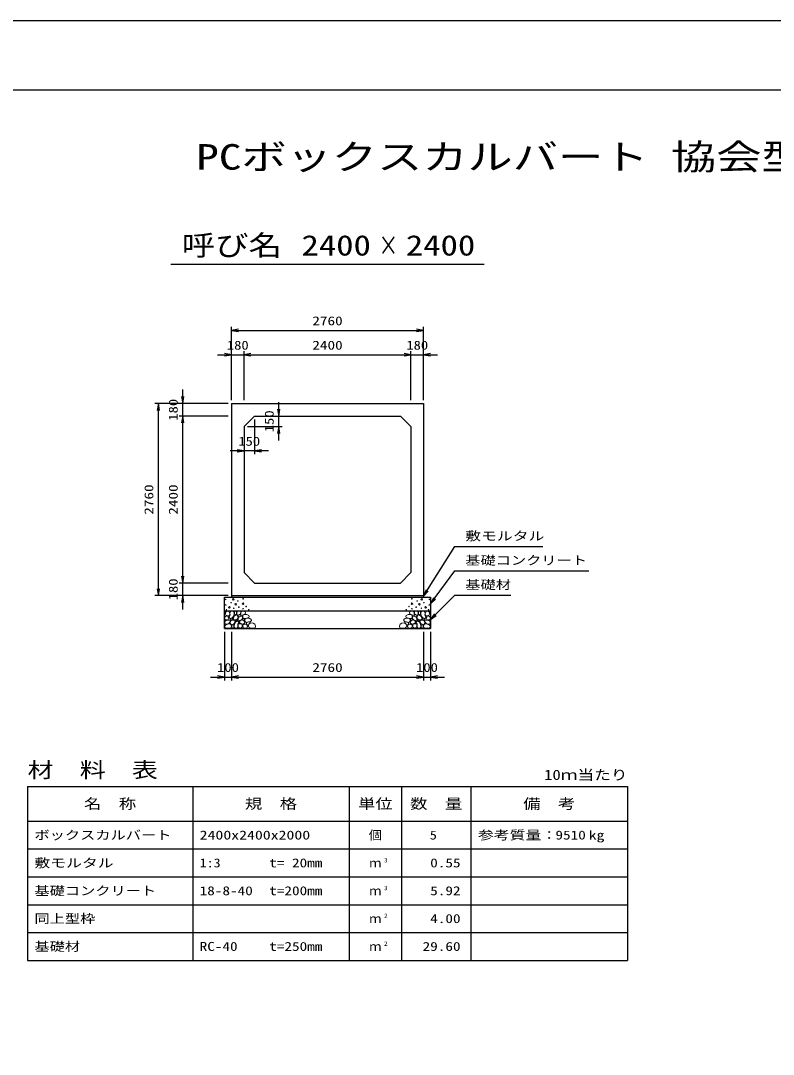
# Model space of a CAD drawing. Units: millimetres at full size. Extents: x 0 to 42050, y 0 to 29700.
# Drawn here: x 14115 to 24933, y 14850 to 29700 of the extents above; entities that cross this region are included whole.
import ezdxf
from ezdxf.enums import TextEntityAlignment as Align

# ---------------------------------------------------------------- set-up
doc = ezdxf.new("R2010")
doc.units = ezdxf.units.MM
for name, color, linetype, lineweight in [('D-DCR-HCHn', 4, 'Continuous', 9), ('D-MTR-FRAM', 7, 'Continuous', 25), ('D-MTR-LINE', 7, 'Continuous', 25), ('D-STR-DIM', 7, 'Continuous', 25), ('D-STR-STRn', 1, 'Continuous', 25), ('D-STR-TXT', 7, 'Continuous', 25), ('D-TTL', 2, 'Continuous', 25), ('D-TTL-TXT', 7, 'Continuous', 25)]:
    doc.layers.add(name, color=color, linetype=linetype, lineweight=lineweight)
doc.layers.add('D-MTR', color=7, linetype='Continuous')
doc.layers.add('D-MTR-TXT', color=7, linetype='Continuous')
doc.styles.add('ＭＳ ゴシック', font='')
doc.styles.get('ＭＳ ゴシック').set_extended_font_data('MS Gothic')

# ---------------------------------------------------------------- blocks, each defined once
blk = doc.blocks.new('open_arrow')
at = {"color": 0, "linetype": 'Continuous', "lineweight": -2}
blk.add_lwpolyline([(7.5, 1.25), (0, 0), (7.5, -1.25)], dxfattribs=at)

msp = doc.modelspace()

# ---------------------------------------------------------------- linework, layer by layer
at = {"layer": 'D-DCR-HCHn'}
for points in [[(17054.101, 21137.26), (17045.433, 21111.256), (17056.99, 21093.92), (17085.883, 21091.03), (17105.61, 21099.499), (17097.441, 21119.924), (17103.219, 21131.481), (17091.662, 21143.038), (17074.326, 21148.817)], [(17108.944, 21041.261), (17130.346, 21073.365), (17127.671, 21081.39), (17098.243, 21089.416), (17071.49, 21086.741), (17052.763, 21070.689), (17050.087, 21051.962), (17052.763, 21033.235), (17074.165, 21027.884)], [(17108.998, 21209.493), (17082.994, 21215.271), (17059.879, 21203.714), (17056.99, 21177.71), (17062.769, 21157.485), (17091.662, 21148.817), (17111.887, 21148.817), (17120.555, 21163.263), (17120.555, 21195.046)], [(17132.112, 21212.382), (17123.444, 21186.378), (17126.334, 21157.485), (17106.109, 21125.702), (17132.112, 21111.256), (17161.006, 21125.702), (17178.342, 21148.817), (17184.12, 21186.378), (17178.342, 21206.603), (17161.006, 21215.271)], [(17137.891, 21111.256), (17123.444, 21099.698), (17129.223, 21091.03), (17149.448, 21091.03), (17158.116, 21093.92), (17163.895, 21105.477), (17155.227, 21114.145)], [(17181.231, 21143.038), (17166.784, 21108.366), (17178.342, 21093.92), (17213.013, 21093.92), (17227.46, 21099.698), (17241.907, 21119.924), (17241.907, 21137.26), (17227.46, 21160.374), (17210.124, 21163.263)], [(17187.01, 21206.603), (17187.01, 21171.931), (17201.456, 21163.263), (17215.903, 21171.931), (17218.792, 21192.157), (17215.903, 21209.493), (17195.678, 21215.271)], [(17223.982, 21070.689), (17237.358, 21081.39), (17232.007, 21089.416), (17213.28, 21089.416), (17205.254, 21086.741), (17199.904, 21076.04), (17207.93, 21068.014)], [(17235.601, 21158.845), (17223.999, 21166.941), (17222.006, 21194.16), (17231.557, 21215.616), (17255.582, 21218.128), (17275.263, 21212.156), (17276.848, 21200.53), (17274.014, 21176.921), (17258.752, 21167.586)], [(17251.681, 21134.73), (17263.297, 21140.817), (17274.296, 21146.161), (17280.86, 21159.065), (17275.554, 21167.961), (17265.968, 21170.014), (17250.137, 21161.115), (17238.42, 21152.605), (17239.515, 21144.944), (17243.895, 21137.527)], [(17253.109, 21073.224), (17240.35, 21077.579), (17239.086, 21105.688), (17249.964, 21130.928), (17280.015, 21145.156), (17302.452, 21139.405), (17303.795, 21108.924), (17293.477, 21096.886), (17265.401, 21081.311)], [(17313.981, 21030.925), (17278.607, 21037.521), (17263.56, 21049.658), (17258.808, 21068.655), (17273.492, 21083.022), (17302.102, 21091.082), (17323.749, 21078.154), (17337.74, 21060.74), (17333.78, 21043.062)], [(17301.239, 21151.998), (17311.02, 21163.092), (17328.359, 21169.342), (17342.287, 21178.717), (17346.55, 21193.49), (17340.013, 21207.695), (17326.369, 21216.218), (17310.845, 21217.886), (17295.522, 21215.424), (17285.719, 21206.98), (17278.918, 21189.457), (17277.379, 21172.722), (17281.1, 21162.871), (17283.729, 21153.23), (17292.948, 21149.842)], [(17332.239, 21093.692), (17332.239, 21104.551), (17325.72, 21109.466), (17314.97, 21110.609), (17306.278, 21107.18), (17303.19, 21096.664), (17310.738, 21088.891), (17320.802, 21084.319), (17330.409, 21088.319)], [(17322.727, 21112.135), (17312.952, 21115.066), (17308.675, 21120.928), (17305.905, 21136.938), (17309.816, 21158.619), (17335.776, 21168.926), (17365.648, 21168.926), (17393.03, 21153.998), (17397.653, 21138.004), (17393.385, 21126.63), (17380.583, 21121.299), (17359.247, 21117.745), (17332.931, 21112.013)], [(17358.634, 21055.297), (17350.545, 21059.592), (17339.424, 21067.928), (17334.874, 21076.518), (17334.874, 21095.212), (17348.523, 21110.37), (17378.349, 21114.159), (17410.449, 21110.117), (17426.12, 21098.585), (17430.164, 21080.462), (17417.761, 21069.388), (17407.436, 21065.361), (17390.312, 21063.128), (17374.987, 21060.305)], [(19691.366, 21055.297), (19699.455, 21059.592), (19710.576, 21067.928), (19715.126, 21076.518), (19715.126, 21095.212), (19701.477, 21110.37), (19671.651, 21114.159), (19639.551, 21110.117), (19623.88, 21098.585), (19619.836, 21080.462), (19632.239, 21069.388), (19642.564, 21065.361), (19659.688, 21063.128), (19675.013, 21060.305)], [(19727.273, 21112.135), (19737.048, 21115.066), (19741.325, 21120.928), (19744.095, 21136.938), (19740.184, 21158.619), (19714.224, 21168.926), (19684.352, 21168.926), (19656.97, 21153.998), (19652.347, 21138.004), (19656.615, 21126.63), (19669.417, 21121.299), (19690.753, 21117.745), (19717.069, 21112.013)], [(19748.761, 21151.998), (19738.98, 21163.092), (19721.641, 21169.342), (19707.713, 21178.717), (19703.45, 21193.49), (19709.987, 21207.695), (19723.631, 21216.218), (19739.155, 21217.886), (19754.478, 21215.424), (19764.281, 21206.98), (19771.082, 21189.457), (19772.621, 21172.722), (19768.9, 21162.871), (19766.271, 21153.23), (19757.052, 21149.842)], [(19736.019, 21030.925), (19771.393, 21037.521), (19786.44, 21049.658), (19791.192, 21068.655), (19776.508, 21083.022), (19747.898, 21091.082), (19726.251, 21078.154), (19712.26, 21060.74), (19716.22, 21043.062)], [(19717.761, 21093.692), (19717.761, 21104.551), (19724.28, 21109.466), (19735.03, 21110.609), (19743.722, 21107.18), (19746.81, 21096.664), (19739.262, 21088.891), (19729.198, 21084.319), (19719.591, 21088.319)], [(19796.891, 21073.224), (19809.65, 21077.579), (19810.914, 21105.688), (19800.036, 21130.928), (19769.985, 21145.156), (19747.548, 21139.405), (19746.205, 21108.924), (19756.523, 21096.886), (19784.599, 21081.311)], [(19798.319, 21134.73), (19786.703, 21140.817), (19775.704, 21146.161), (19769.14, 21159.065), (19774.446, 21167.961), (19784.032, 21170.014), (19799.863, 21161.115), (19811.58, 21152.605), (19810.485, 21144.944), (19806.105, 21137.527)], [(19814.399, 21158.845), (19826.001, 21166.941), (19827.994, 21194.16), (19818.443, 21215.616), (19794.418, 21218.128), (19774.737, 21212.156), (19773.152, 21200.53), (19775.986, 21176.921), (19791.248, 21167.586)], [(19868.769, 21143.038), (19883.216, 21108.366), (19871.658, 21093.92), (19836.987, 21093.92), (19822.54, 21099.698), (19808.093, 21119.924), (19808.093, 21137.26), (19822.54, 21160.374), (19839.876, 21163.263)], [(19826.018, 21070.689), (19812.642, 21081.39), (19817.993, 21089.416), (19836.72, 21089.416), (19844.746, 21086.741), (19850.096, 21076.04), (19842.07, 21068.014)], [(19862.99, 21206.603), (19862.99, 21171.931), (19848.544, 21163.263), (19834.097, 21171.931), (19831.208, 21192.157), (19834.097, 21209.493), (19854.322, 21215.271)], [(19917.888, 21212.382), (19926.556, 21186.378), (19923.666, 21157.485), (19943.891, 21125.702), (19917.888, 21111.256), (19888.994, 21125.702), (19871.658, 21148.817), (19865.88, 21186.378), (19871.658, 21206.603), (19888.994, 21215.271)], [(19912.109, 21111.256), (19926.556, 21099.698), (19920.777, 21091.03), (19900.552, 21091.03), (19891.884, 21093.92), (19886.105, 21105.477), (19894.773, 21114.145)], [(19941.056, 21041.261), (19919.654, 21073.365), (19922.329, 21081.39), (19951.757, 21089.416), (19978.51, 21086.741), (19997.237, 21070.689), (19999.913, 21051.962), (19997.237, 21033.235), (19975.835, 21027.884)], [(19941.002, 21209.493), (19967.006, 21215.271), (19990.121, 21203.714), (19993.01, 21177.71), (19987.231, 21157.485), (19958.338, 21148.817), (19938.113, 21148.817), (19929.445, 21163.263), (19929.445, 21195.046)], [(19995.899, 21137.26), (20004.567, 21111.256), (19993.01, 21093.92), (19964.117, 21091.03), (19944.39, 21099.499), (19952.559, 21119.924), (19946.781, 21131.481), (19958.338, 21143.038), (19975.674, 21148.817)], [(17119.645, 20974.378), (17138.372, 20982.404), (17143.723, 21009.157), (17133.021, 21027.884), (17114.294, 21033.235), (17090.217, 21030.56), (17063.464, 21019.859), (17050.087, 21003.807), (17050.087, 20985.08), (17058.113, 20974.378), (17090.217, 20977.054)], [(17183.852, 21041.261), (17197.229, 21073.365), (17186.527, 21086.741), (17154.424, 21086.741), (17141.047, 21081.39), (17127.671, 21062.663), (17127.671, 21046.612), (17141.047, 21025.209), (17157.099, 21022.534)], [(17178.502, 20982.404), (17178.502, 21014.508), (17165.125, 21022.534), (17151.749, 21014.508), (17149.073, 20995.781), (17151.749, 20979.729), (17170.476, 20974.378)], [(17229.332, 20977.054), (17237.358, 21001.131), (17234.683, 21027.884), (17253.41, 21057.313), (17229.332, 21070.689), (17202.579, 21057.313), (17186.527, 21035.91), (17181.177, 21001.131), (17186.527, 20982.404), (17202.579, 20974.378)], [(17250.735, 20979.729), (17274.812, 20974.378), (17296.215, 20985.08), (17298.89, 21009.157), (17293.539, 21027.884), (17266.786, 21035.91), (17248.059, 21035.91), (17240.033, 21022.534), (17240.033, 20993.106)], [(17309.869, 21016.931), (17328.084, 21032.234), (17354.219, 21031.97), (17372.17, 21016.931), (17374.81, 20989.227), (17362.666, 20973.924), (17328.876, 20971.549), (17312.509, 20981.311), (17305.645, 21003.738)], [(17379.876, 21017.808), (17367.748, 21023.743), (17361.39, 21030.697), (17362.71, 21047.843), (17372.307, 21056.236), (17392.7, 21061.151), (17409.015, 21061.271), (17414.293, 21049.761), (17402.814, 21039.51), (17392.239, 21030.35), (17388.573, 21021.331)], [(17423.293, 20972.112), (17406.233, 20976.916), (17394.939, 20984.601), (17389.893, 20999.011), (17387.01, 21012.7), (17398.544, 21033.594), (17421.131, 21047.524), (17455.492, 21042), (17482.645, 21031.913), (17489.133, 21001.652), (17483.366, 20979.317), (17456.934, 20972.593)], [(19626.707, 20972.112), (19643.767, 20976.916), (19655.061, 20984.601), (19660.107, 20999.011), (19662.99, 21012.7), (19651.456, 21033.594), (19628.869, 21047.524), (19594.508, 21042), (19567.355, 21031.913), (19560.867, 21001.652), (19566.634, 20979.317), (19593.066, 20972.593)], [(19670.124, 21017.808), (19682.252, 21023.743), (19688.61, 21030.697), (19687.29, 21047.843), (19677.693, 21056.236), (19657.3, 21061.151), (19640.985, 21061.271), (19635.707, 21049.761), (19647.186, 21039.51), (19657.761, 21030.35), (19661.427, 21021.331)], [(19740.131, 21016.931), (19721.916, 21032.234), (19695.781, 21031.97), (19677.83, 21016.931), (19675.19, 20989.227), (19687.334, 20973.924), (19721.124, 20971.549), (19737.491, 20981.311), (19744.355, 21003.738)], [(19799.265, 20979.729), (19775.188, 20974.378), (19753.785, 20985.08), (19751.11, 21009.157), (19756.461, 21027.884), (19783.214, 21035.91), (19801.941, 21035.91), (19809.967, 21022.534), (19809.967, 20993.106)], [(19820.668, 20977.054), (19812.642, 21001.131), (19815.317, 21027.884), (19796.59, 21057.313), (19820.668, 21070.689), (19847.421, 21057.313), (19863.473, 21035.91), (19868.823, 21001.131), (19863.473, 20982.404), (19847.421, 20974.378)], [(19866.148, 21041.261), (19852.771, 21073.365), (19863.473, 21086.741), (19895.576, 21086.741), (19908.953, 21081.39), (19922.329, 21062.663), (19922.329, 21046.612), (19908.953, 21025.209), (19892.901, 21022.534)], [(19871.498, 20982.404), (19871.498, 21014.508), (19884.875, 21022.534), (19898.251, 21014.508), (19900.927, 20995.781), (19898.251, 20979.729), (19879.524, 20974.378)], [(19930.355, 20974.378), (19911.628, 20982.404), (19906.277, 21009.157), (19916.979, 21027.884), (19935.706, 21033.235), (19959.783, 21030.56), (19986.536, 21019.859), (19999.913, 21003.807), (19999.913, 20985.08), (19991.887, 20974.378), (19959.783, 20977.054)]]:
    msp.add_lwpolyline(points, close=True, dxfattribs=at)
for centre, radius in [((17061.091, 21386.145), 4.5), ((17170.004, 21386.145), 11.25), ((17312.197, 21395.221), 4.5), ((19737.803, 21395.221), 4.5), ((19879.996, 21386.145), 11.25), ((19988.909, 21386.145), 4.5), ((17062.803, 21305.879), 4.5), ((17071.905, 21237.286), 4.5), ((17114.855, 21270.444), 11.25), ((17138.437, 21338.641), 4.5), ((17176.552, 21258.646), 4.5), ((17204.996, 21314.955), 11.25), ((17236.563, 21362.459), 4.5), ((17250.06, 21275.807), 4.5), ((17310.741, 21323.204), 11.25), ((17311.763, 21251.675), 4.5), ((17353.942, 21283.293), 4.5), ((17393.193, 21237.037), 4.5), ((19656.807, 21237.037), 4.5), ((19696.058, 21283.293), 4.5), ((19739.259, 21323.204), 11.25), ((19738.237, 21251.675), 4.5), ((19799.94, 21275.807), 4.5), ((19813.437, 21362.459), 4.5), ((19845.004, 21314.955), 11.25), ((19873.448, 21258.646), 4.5), ((19911.563, 21338.641), 4.5), ((19935.145, 21270.444), 11.25), ((19978.095, 21237.286), 4.5), ((19987.197, 21305.879), 4.5)]:
    msp.add_circle(centre, radius, dxfattribs=at)
at = {"layer": 'D-MTR-FRAM'}
for p, q in [((14212.5, 18700), (22837.5, 18700)), ((14212.5, 18700), (14212.5, 16200)), ((22837.5, 18700), (22837.5, 16200)), ((14212.5, 16200), (22837.5, 16200))]:
    msp.add_line(p, q, dxfattribs=at)
at = {"layer": 'D-MTR-LINE'}
for p, q in [((16587.5, 18700), (16587.5, 16200)), ((18837.5, 18700), (18837.5, 16200)), ((19587.5, 18700), (19587.5, 16200)), ((20587.5, 18700), (20587.5, 16200)), ((14212.5, 18200), (22837.5, 18200)), ((14212.5, 17800), (22837.5, 17800)), ((14212.5, 17400), (22837.5, 17400)), ((14212.5, 17000), (22837.5, 17000)), ((14212.5, 16600), (22837.5, 16600))]:
    msp.add_line(p, q, dxfattribs=at)
at = {"layer": 'D-STR-DIM'}
for p, q in [((17145, 24250), (17145, 25300)), ((17145, 25250), (19905, 25250)), ((19905, 24250), (19905, 25300)), ((17145, 24250), (17145, 24950)), ((17325, 24250), (17325, 24950)), ((17325, 24250), (17325, 24950)), ((19725, 24250), (19725, 24950)), ((19725, 24250), (19725, 24950)), ((19905, 24250), (19905, 24950)), ((16945, 24900), (17525, 24900)), ((17325, 24900), (19725, 24900)), ((19525, 24900), (20105, 24900)), ((16445, 23820), (16445, 24400)), ((17825, 23670), (17825, 24220)), ((17095, 24200), (16045, 24200)), ((16095, 21440), (16095, 24200)), ((17095, 24200), (16395, 24200)), ((17095, 24020), (16395, 24020)), ((17095, 24020), (16395, 24020)), ((16445, 21620), (16445, 24020)), ((17475, 23970), (17475, 23470)), ((17525, 24020), (17875, 24020)), ((17325, 23820), (17325, 23470)), ((17375, 23870), (17875, 23870)), ((17675, 23520), (17125, 23520)), ((16445, 21240), (16445, 21820)), ((17095, 21620), (16395, 21620)), ((17095, 21620), (16395, 21620)), ((17095, 21440), (16045, 21440)), ((17095, 21440), (16395, 21440)), ((17045, 20920), (17045, 20220)), ((17145, 20920), (17145, 20220)), ((17145, 20920), (17145, 20220)), ((19905, 20920), (19905, 20220)), ((19905, 20920), (19905, 20220)), ((20005, 20920), (20005, 20220)), ((16845, 20270), (17345, 20270)), ((17145, 20270), (19905, 20270)), ((19705, 20270), (20205, 20270))]:
    msp.add_line(p, q, dxfattribs=at)
at = {"layer": 'D-STR-STRn'}
for p, q in [((17145, 24200), (19905, 24200)), ((17145, 24200), (17145, 21440)), ((19905, 24200), (19905, 21440)), ((17325, 23870), (17475, 24020)), ((17475, 24020), (19575, 24020)), ((19575, 24020), (19725, 23870)), ((17325, 23870), (17325, 21770)), ((19725, 23870), (19725, 21770)), ((17475, 21620), (17325, 21770)), ((19725, 21770), (19575, 21620)), ((17475, 21620), (19575, 21620)), ((17045, 20970), (17045, 21420)), ((17045, 21420), (20005, 21420)), ((17145, 21440), (17145, 21420)), ((17145, 21440), (19905, 21440)), ((19905, 21440), (19905, 21420)), ((20005, 21420), (20005, 20970)), ((17045, 21220), (20005, 21220)), ((17045, 20970), (20005, 20970))]:
    msp.add_line(p, q, dxfattribs=at)
at = {"layer": 'D-STR-TXT'}
for points in [[(19905, 21430), (20355, 22145), (20455, 22145), (21621.624, 22145)], [(20005, 21320), (20355, 21795), (20455, 21795), (22280.761, 21795)], [(20005, 21095), (20355, 21445), (20455, 21445), (21162.36, 21445)]]:
    msp.add_lwpolyline(points, dxfattribs=at)
at = {"layer": 'D-TTL'}
for points in [[(0, 0), (42050, 0), (42050, 29700), (0, 29700)], [(1000, 1000), (41050, 1000), (41050, 28700), (1000, 28700)]]:
    msp.add_lwpolyline(points, close=True, dxfattribs=at)
at = {"layer": 'D-TTL-TXT'}
msp.add_line((16275, 26200), (20775, 26200), dxfattribs=at)

# ---------------------------------------------------------------- block references
at = {"layer": 'D-STR-DIM', "xscale": 13.3, "yscale": 13.3}
for p in [(17145, 25250), (17325, 24900), (17325, 24900), (19905, 24900), (17475, 23520), (17145, 20270), (17145, 20270), (20005, 20270)]:
    msp.add_blockref('open_arrow', p, dxfattribs=at)
for p, rotation in [((19905, 25250), 180), ((17145, 24900), 180), ((19725, 24900), 180), ((19725, 24900), 180), ((16445, 24200), 90), ((16095, 24200), 270), ((17825, 24020), 90), ((16445, 24020), 270), ((16445, 24020), 270), ((17825, 23870), 270), ((17325, 23520), 180), ((16445, 21620), 90), ((16445, 21620), 90), ((16095, 21440), 90), ((16445, 21440), 270), ((17045, 20270), 180), ((19905, 20270), 180), ((19905, 20270), 180)]:
    msp.add_blockref('open_arrow', p, dxfattribs=dict(at, rotation=rotation))
at = {"layer": 'D-STR-TXT', "xscale": 13.3, "yscale": 13.3}
for p, rotation in [((19905, 21430), 57.8), ((20005, 21320), 53.6), ((20005, 21095), 45)]:
    msp.add_blockref('open_arrow', p, dxfattribs=dict(at, rotation=rotation))

# ---------------------------------------------------------------- texts
at = {"layer": 'D-MTR', "style": 'ＭＳ ゴシック', "width": 1.25}
msp.add_text('材\u3000料\u3000表', height=219.9, dxfattribs=at).set_placement((14212.5, 18760), align=Align.BOTTOM_LEFT)
at = {"layer": 'D-MTR', "style": 'ＭＳ ゴシック', "width": 1.2}
msp.add_text('10ｍ当たり', height=146.6, dxfattribs=at).set_placement((22837.5, 18748.333), align=Align.BOTTOM_RIGHT)
at = {"layer": 'D-MTR-TXT', "style": 'ＭＳ ゴシック'}
for s, height, width, p in [('名\u3000称', 146.6, 1.25, (15400, 18450)), ('規\u3000格', 146.6, 1.25, (17712.5, 18450)), ('単位', 146.6, 1.25, (19212.5, 18450)), ('数\u3000量', 146.6, 1.25, (20087.5, 18450)), ('備\u3000考', 146.6, 1.25, (21712.5, 18450)), ('個', 128.3, 1.1, (19212.5, 18000))]:
    msp.add_text(s, height=height, dxfattribs=dict(at, width=width)).set_placement(p, align=Align.MIDDLE_CENTER)
for s, width, p in [('ボックスカルバート', 1.25, (14312.5, 18000)), ('2400x2400x2000', 1.3, (16687.5, 18000)), ('参考質量：    kg', 1.3, (20687.5, 18000)), ('敷モルタル', 1.3, (14312.5, 17600)), ('1:3', 1.15, (16687.5, 17600)), ('t= 20mm', 1.25, (17687.5, 17600)), ('基礎コンクリート', 1.25, (14312.5, 17200)), ('18-8-40', 1.25, (16687.5, 17200)), ('t=200mm', 1.25, (17687.5, 17200)), ('同上型枠', 1.25, (14312.5, 16800)), ('基礎材', 1.25, (14312.5, 16400)), ('RC-40', 1.25, (16687.5, 16400)), ('t=250mm', 1.25, (17687.5, 16400))]:
    msp.add_text(s, height=128.3, dxfattribs=dict(at, width=width)).set_placement(p, align=Align.MIDDLE_LEFT)
for s, width, p in [('5', 1.15, (20096.383, 18000)), ('9510', 1.25, (22237.5, 18000)), ('0.55', 1.25, (20437.5, 17600)), ('5.92', 1.25, (20437.5, 17200)), ('4.00', 1.25, (20437.5, 16800)), ('29.60', 1.25, (20437.5, 16400))]:
    msp.add_text(s, height=128.3, dxfattribs=dict(at, width=width)).set_placement(p, align=Align.MIDDLE_RIGHT)
for p in [(19212.5, 17600), (19212.5, 17200), (19212.5, 16800), (19212.5, 16400)]:
    msp.add_text('ｍ', height=128.3, dxfattribs=at).set_placement(p, align=Align.MIDDLE_CENTER)
at = {"layer": 'D-MTR-TXT', "style": 'ＭＳ ゴシック', "width": 1.15}
for s, p in [('3', (19337.5, 17588.333)), ('3', (19337.5, 17188.333)), ('2', (19337.5, 16788.333)), ('2', (19337.5, 16388.333))]:
    msp.add_text(s, height=64.15, dxfattribs=at).set_placement(p, align=Align.BOTTOM_LEFT)
at = {"layer": 'D-STR-DIM', "style": 'ＭＳ ゴシック'}
for s, width, p in [('2760', 1.25, (18525, 25387.5)), ('180', 1.2, (17235, 25037.5)), ('2400', 1.25, (18525, 25037.5)), ('180', 1.2, (19815, 25037.5)), ('150', 1.2, (17400, 23657.5)), ('100', 1.2, (17095, 20407.5)), ('2760', 1.25, (18525, 20407.5)), ('100', 1.2, (19955, 20407.5))]:
    msp.add_text(s, height=128.3, dxfattribs=dict(at, width=width)).set_placement(p, align=Align.MIDDLE_CENTER)
for s, width, p in [('180', 1.2, (16307.5, 24110)), ('150', 1.2, (17687.5, 23945)), ('2760', 1.25, (15957.5, 22820)), ('2400', 1.25, (16307.5, 22820)), ('180', 1.2, (16307.5, 21530))]:
    msp.add_text(s, height=128.3, rotation=90, dxfattribs=dict(at, width=width)).set_placement(p, align=Align.MIDDLE_CENTER)
at = {"layer": 'D-STR-TXT', "style": 'ＭＳ ゴシック'}
for s, width, p in [('敷モルタル', 1.3, (20505, 22195)), ('基礎コンクリート', 1.25, (20505, 21845)), ('基礎材', 1.25, (20505, 21495))]:
    msp.add_text(s, height=128.3, dxfattribs=dict(at, width=width)).set_placement(p, align=Align.BOTTOM_LEFT)
at = {"layer": 'D-TTL-TXT', "style": 'ＭＳ ゴシック'}
for s, height, width, p in [('PCボックスカルバート 協会型', 366.6, 1.3, (21025, 27450)), ('呼び名', 293.3, 1.2, (17150, 26237.5)), ('2400', 293.3, 1.25, (18650, 26237.5)), ('×', 293.3, 0.7, (19400, 26237.5)), ('2400', 293.3, 1.25, (20150, 26237.5))]:
    msp.add_text(s, height=height, dxfattribs=dict(at, width=width)).set_placement(p, align=Align.BOTTOM_CENTER)

doc.saveas('drawing.dxf')
